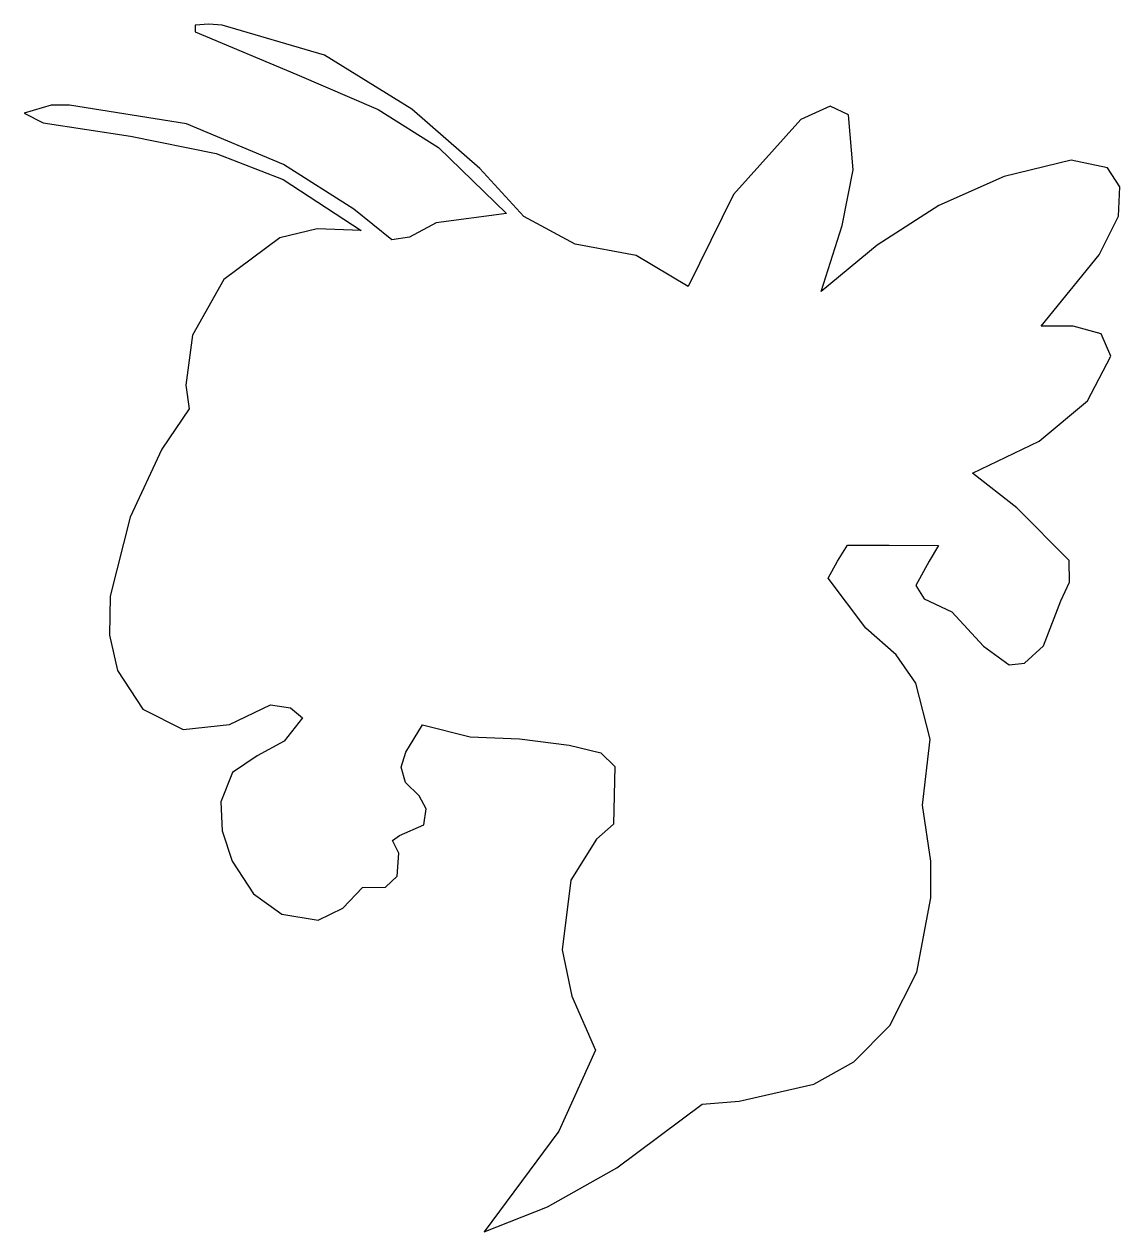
# Model space of a CAD drawing. Extents: x 0.1 to 17.6, y 0.1 to 19.4.
import ezdxf

# ---------------------------------------------------------------- set-up
doc = ezdxf.new("R2010")
doc.units = 0

msp = doc.modelspace()

# ---------------------------------------------------------------- linework, layer by layer
at = {"layer": 'g4'}
for p, q in [((2.868284, 19.361768), (2.867087, 19.257812)), ((2.867087, 19.257812), (4.48683, 18.577132)), ((3.08741, 19.3802), (2.868284, 19.361768)), ((3.087138, 19.379947), (3.08741, 19.3802)), ((3.300047, 19.364961), (3.087138, 19.379947)), ((4.926895, 18.884022), (3.300047, 19.364961)), ((6.319858, 18.028109), (4.926895, 18.884022)), ((4.48683, 18.577132), (5.782779, 18.01913)), ((0.576554, 18.0877), (0.146468, 17.963654)), ((0.867496, 18.090862), (0.576554, 18.0877)), ((2.7326, 17.794093), (0.867496, 18.090862)), ((0.146468, 17.963654), (0.447194, 17.810072)), ((5.782779, 18.01913), (6.742612, 17.416863)), ((7.403008, 17.078087), (6.319858, 18.028109)), ((12.980739, 18.071459), (12.50946, 17.862167)), ((13.271518, 17.934219), (12.980739, 18.071459)), ((13.344413, 17.057632), (13.271518, 17.934219)), ((0.447194, 17.810072), (1.836954, 17.596763)), ((4.273331, 17.146498), (2.7326, 17.794093)), ((12.50946, 17.862167), (11.442127, 16.667152)), ((1.836954, 17.596763), (3.20421, 17.319413)), ((3.20421, 17.319413), (4.267768, 16.905791)), ((6.742612, 17.416863), (7.82457, 16.365362)), ((5.39372, 16.434163), (4.273331, 17.146498)), ((16.814968, 17.212719), (15.750439, 16.955757)), ((17.396272, 17.092364), (16.814968, 17.212719)), ((8.100417, 16.314821), (7.403008, 17.078087)), ((13.171915, 16.17177), (13.344413, 17.057632)), ((15.750439, 16.955757), (14.710293, 16.488966)), ((17.590123, 16.78896), (17.396272, 17.092364)), ((4.267768, 16.905791), (5.513364, 16.092963)), ((17.567817, 16.32286), (17.590123, 16.78896)), ((11.442127, 16.667152), (10.71835, 15.200177)), ((5.997796, 15.943172), (5.39372, 16.434163)), ((7.82457, 16.365362), (6.70318, 16.213948)), ((14.710293, 16.488966), (13.727844, 15.860696)), ((6.70318, 16.213948), (6.27908, 15.988212)), ((8.9169, 15.876615), (8.100417, 16.314821)), ((12.836408, 15.119299), (13.171915, 16.17177)), ((17.260517, 15.704125), (17.567817, 16.32286)), ((4.216048, 15.97463), (3.323138, 15.31445)), ((4.813696, 16.12123), (4.216048, 15.97463)), ((5.513364, 16.092963), (4.813696, 16.12123)), ((6.27908, 15.988212), (5.997796, 15.943172)), ((9.889073, 15.695668), (8.9169, 15.876615)), ((13.727844, 15.860696), (12.836408, 15.119299)), ((10.71835, 15.200177), (9.889073, 15.695668)), ((16.340063, 14.56944), (17.260517, 15.704125)), ((3.323138, 15.31445), (2.827299, 14.427671)), ((16.848621, 14.568495), (16.340063, 14.56944)), ((17.293117, 14.449496), (16.848621, 14.568495)), ((17.444793, 14.092553), (17.293117, 14.449496)), ((2.827299, 14.427671), (2.721194, 13.629543)), ((17.074895, 13.37778), (17.444793, 14.092553)), ((2.721194, 13.629543), (2.775971, 13.253859)), ((16.304821, 12.736928), (17.074895, 13.37778)), ((2.775971, 13.253859), (2.336777, 12.612078)), ((15.245525, 12.22953), (16.304821, 12.736928)), ((2.336777, 12.612078), (1.833805, 11.528783)), ((15.951625, 11.6727), (15.245525, 12.22953)), ((16.785485, 10.83683), (15.951625, 11.6727)), ((1.833805, 11.528783), (1.515628, 10.265428)), ((13.097048, 10.827154), (13.257006, 11.082809)), ((13.257006, 11.082809), (13.918468, 11.082809)), ((13.918468, 11.082809), (14.703036, 11.07542)), ((14.703036, 11.07542), (14.555951, 10.825481)), ((12.9485, 10.553639), (13.097048, 10.827154)), ((14.555951, 10.825481), (14.33972, 10.437815)), ((16.787012, 10.491697), (16.785485, 10.83683)), ((13.543816, 9.759884), (12.9485, 10.553639)), ((14.33972, 10.437815), (14.475209, 10.225093)), ((16.653018, 10.192226), (16.787012, 10.491697)), ((1.515628, 10.265428), (1.503518, 9.647933)), ((14.475209, 10.225093), (14.916853, 10.017249)), ((14.916853, 10.017249), (15.417607, 9.473606)), ((16.376198, 9.47567), (16.653018, 10.192226)), ((1.503518, 9.647933), (1.630821, 9.083469)), ((14.030705, 9.333749), (13.543816, 9.759884)), ((15.417607, 9.473606), (15.826953, 9.175992)), ((16.07331, 9.201414), (16.376198, 9.47567)), ((14.340717, 8.881243), (14.030705, 9.333749)), ((1.630821, 9.083469), (2.03324, 8.466271)), ((15.826953, 9.175992), (16.07331, 9.201414)), ((14.570202, 7.991791), (14.340717, 8.881243)), ((2.03324, 8.466271), (2.676751, 8.14451)), ((3.416888, 8.221559), (4.069951, 8.536731)), ((4.069951, 8.536731), (4.388914, 8.488806)), ((4.388914, 8.488806), (4.576896, 8.329508)), ((4.576896, 8.329508), (4.285859, 7.955755)), ((2.676751, 8.14451), (3.416888, 8.221559)), ((6.222226, 7.784025), (6.487924, 8.216849)), ((6.487924, 8.216849), (7.245202, 8.026896)), ((4.285859, 7.955755), (3.858157, 7.723109)), ((7.245202, 8.026896), (8.031514, 7.99619)), ((8.031514, 7.99619), (8.82358, 7.894233)), ((8.82358, 7.894233), (9.327961, 7.770164)), ((14.447638, 6.937824), (14.570202, 7.991791)), ((3.858157, 7.723109), (3.465554, 7.459831)), ((6.147627, 7.54265), (6.222226, 7.784025)), ((9.327961, 7.770164), (9.552874, 7.555391)), ((6.219714, 7.300618), (6.147627, 7.54265)), ((9.552874, 7.555391), (9.52962, 6.636064)), ((3.465554, 7.459831), (3.279816, 6.994178)), ((6.43346, 7.089532), (6.219714, 7.300618)), ((3.279816, 6.994178), (3.300352, 6.528133)), ((6.548069, 6.881969), (6.43346, 7.089532)), ((14.578897, 6.044442), (14.447638, 6.937824)), ((6.508059, 6.624683), (6.548069, 6.881969)), ((6.123335, 6.455298), (6.508059, 6.624683)), ((9.52962, 6.636064), (9.259199, 6.399092)), ((3.300352, 6.528133), (3.457534, 6.04399)), ((6.011806, 6.374814), (6.123335, 6.455298)), ((6.111181, 6.173036), (6.011806, 6.374814)), ((9.259199, 6.399092), (8.849964, 5.742525)), ((6.087172, 5.807863), (6.111181, 6.173036)), ((3.457534, 6.04399), (3.798138, 5.526548)), ((14.579931, 5.460384), (14.578897, 6.044442)), ((5.896722, 5.630954), (6.087172, 5.807863)), ((5.221782, 5.298974), (5.531357, 5.62889)), ((5.531357, 5.62889), (5.896722, 5.630954)), ((8.849964, 5.742525), (8.709244, 4.632542)), ((3.798138, 5.526548), (4.250119, 5.199806)), ((14.359261, 4.279173), (14.579931, 5.460384)), ((4.250119, 5.199806), (4.829598, 5.107975)), ((4.829598, 5.107975), (5.221782, 5.298974)), ((8.709244, 4.632542), (8.866869, 3.896951)), ((13.927194, 3.427589), (14.359261, 4.279173)), ((8.866869, 3.896951), (9.244371, 3.035324)), ((13.355987, 2.8509), (13.927194, 3.427589)), ((9.244371, 3.035324), (8.661231, 1.745254)), ((12.717899, 2.494376), (13.355987, 2.8509)), ((11.53011, 2.222893), (12.717899, 2.494376)), ((9.581122, 1.159844), (10.941891, 2.175294)), ((10.941891, 2.175294), (11.53011, 2.222893)), ((8.661231, 1.745254), (7.471861, 0.141294)), ((8.479252, 0.538172), (9.581122, 1.159844)), ((7.471861, 0.141294), (8.479252, 0.538172))]:
    msp.add_line(p, q, dxfattribs=at)

doc.saveas('drawing.dxf')
